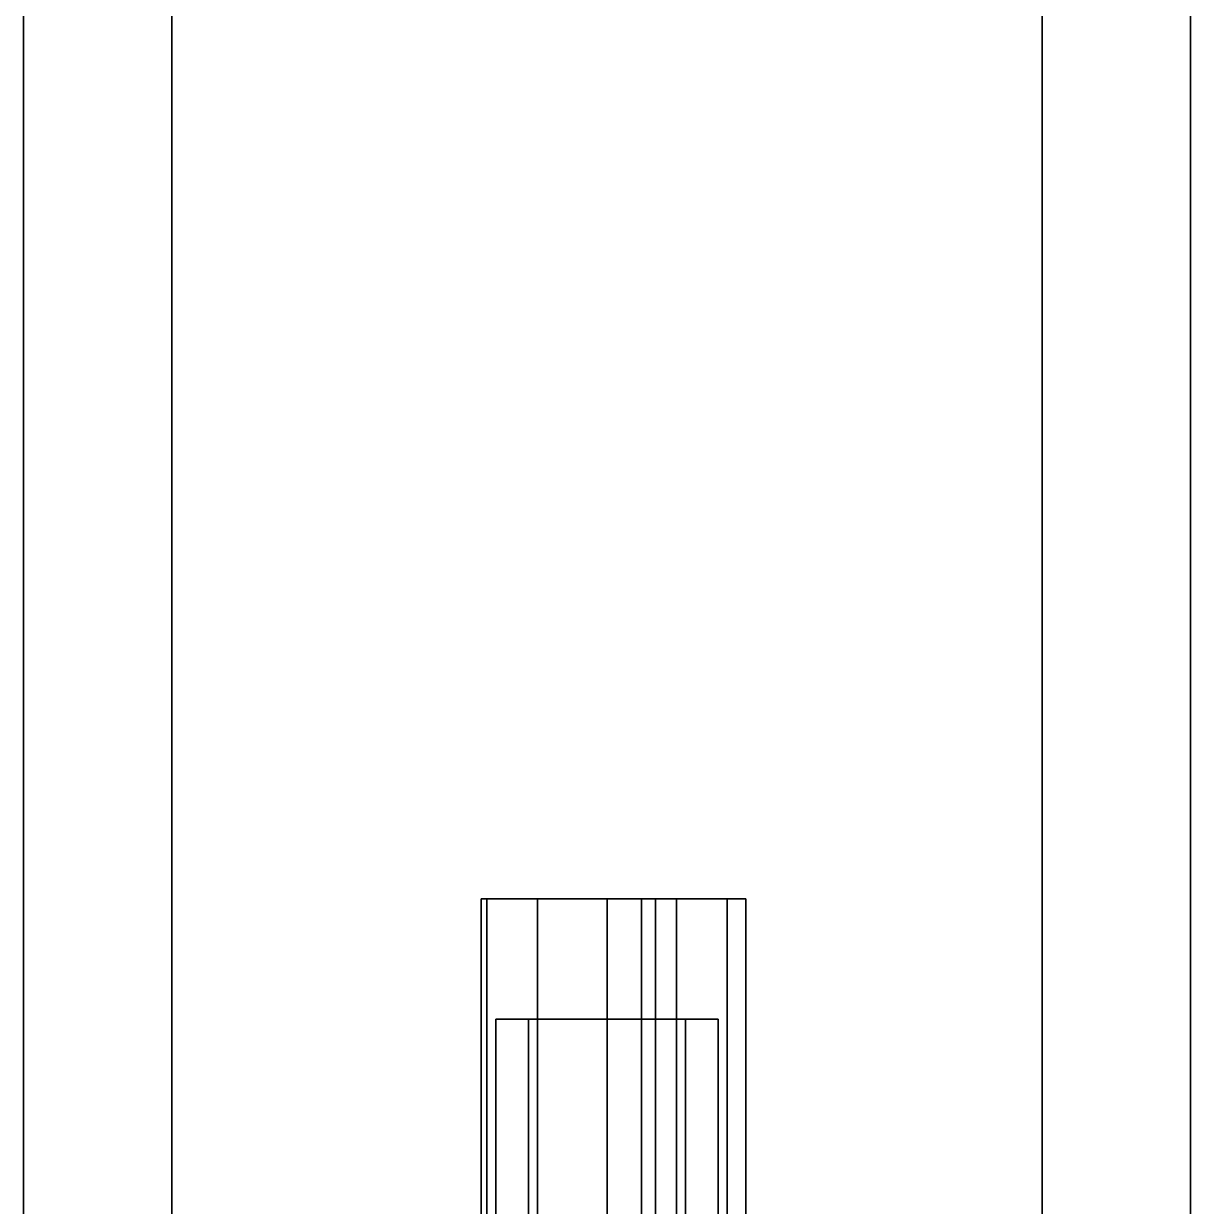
# Model space of a CAD drawing. Header units: millimetres. Extents: x -1.1 to 1.1, y -3.6 to 7.7.
# Drawn here: x -0.63 to 0.63, y 0.778 to 2.055 of the extents above; entities that cross this region are included whole.
import ezdxf

# ---------------------------------------------------------------- set-up
doc = ezdxf.new("R2010")
doc.units = ezdxf.units.MM
doc.header["$MEASUREMENT"] = 0
for name, color, linetype in [('barrel', 1, 'Continuous'), ('sleeve', 5, 'Continuous'), ('trail', 6, 'Continuous'), ('trail2', 6, 'Continuous')]:
    doc.layers.add(name, color=color, linetype=linetype)

msp = doc.modelspace()

# ---------------------------------------------------------------- linework, layer by layer
at = {"layer": 'barrel'}
for points in [[(-0.1299, 1.11, 1.645), (-0.1359, 1.11, 1.6225), (-0.1359, 0.7, 1.6225), (-0.1299, 0.61, 1.645)], [(-0.1359, 1.11, 1.5175), (-0.1299, 1.11, 1.495), (-0.1299, 0.61, 1.495), (-0.1359, 0.7, 1.5175)], [(-0.1359, 1.11, 1.6225), (0, 1.11, 1.6225), (0, 0.7, 1.6225), (-0.1359, 0.7, 1.6225)], [(0, 1.11, 1.5175), (-0.1359, 1.11, 1.5175), (-0.1359, 0.7, 1.5175), (0, 0.7, 1.5175)], [(0, 1.11, 1.6225), (-0.1359, 1.11, 1.6225), (-0.1299, 1.11, 1.645), (-0.075, 1.11, 1.6999)], [(-0.1359, 1.11, 1.5175), (0, 1.11, 1.5175), (-0.1299, 1.11, 1.495), (-0.1359, 1.11, 1.5175)], [(-0.075, 1.11, 1.6999), (-0.1299, 1.11, 1.645), (-0.1299, 0.61, 1.645), (-0.075, 0.61, 1.6999)], [(-0.1299, 1.11, 1.495), (-0.075, 1.11, 1.4401), (-0.075, 0.61, 1.4401), (-0.1299, 0.61, 1.495)], [(-0.1299, 1.11, 1.495), (0, 1.11, 1.5175), (0, 1.11, 1.42), (-0.075, 1.11, 1.4401)], [(0, 1.11, 1.72), (-0.075, 1.11, 1.6999), (-0.075, 0.61, 1.6999), (0, 0.61, 1.72)], [(-0.075, 1.11, 1.4401), (0, 1.11, 1.42), (0, 0.61, 1.42), (-0.075, 0.61, 1.4401)], [(0, 1.11, 1.6225), (0, 1.11, 1.6225), (-0.075, 1.11, 1.6999), (0, 1.11, 1.72)], [(0, 1.11, 1.6225), (0.0371, 1.11, 1.6071), (0.0371, -3.59, 1.6071), (0, -3.59, 1.6225)], [(0.0371, 1.11, 1.5329), (0, 1.11, 1.5175), (0, -3.59, 1.5175), (0.0371, -3.59, 1.5329)], [(0.075, 1.11, 1.6999), (0, 1.11, 1.72), (0, 0.61, 1.72), (0.075, 0.61, 1.6999)], [(0, 1.11, 1.42), (0.075, 1.11, 1.4401), (0.075, 0.61, 1.4401), (0, 0.61, 1.42)], [(0, 1.11, 1.5175), (0, 1.11, 1.5175), (0.075, 1.11, 1.4401), (0, 1.11, 1.42)], [(0, 1.11, 1.5175), (0.0371, 1.11, 1.5329), (0.1299, 1.11, 1.495), (0.075, 1.11, 1.4401)], [(0.0371, 1.11, 1.6071), (0, 1.11, 1.6225), (0, 1.11, 1.72), (0.075, 1.11, 1.6999)], [(0.0371, 1.11, 1.6071), (0.0525, 1.11, 1.57), (0.0525, -3.59, 1.57), (0.0371, -3.59, 1.6071)], [(0.0525, 1.11, 1.57), (0.0371, 1.11, 1.5329), (0.0371, -3.59, 1.5329), (0.0525, -3.59, 1.57)], [(0.0371, 1.11, 1.5329), (0.0525, 1.11, 1.57), (0.15, 1.11, 1.57), (0.1299, 1.11, 1.495)], [(0.0525, 1.11, 1.57), (0.0371, 1.11, 1.6071), (0.075, 1.11, 1.6999), (0.1299, 1.11, 1.645)], [(0.0525, 1.11, 1.57), (0.0525, 1.11, 1.57), (0.1299, 1.11, 1.645), (0.15, 1.11, 1.57)], [(0.1299, 1.11, 1.645), (0.075, 1.11, 1.6999), (0.075, 0.61, 1.6999), (0.1299, 0.61, 1.645)], [(0.075, 1.11, 1.4401), (0.1299, 1.11, 1.495), (0.1299, 0.61, 1.495), (0.075, 0.61, 1.4401)], [(0.15, 1.11, 1.57), (0.1299, 1.11, 1.645), (0.1299, 0.61, 1.645), (0.15, 0.61, 1.57)], [(0.1299, 1.11, 1.495), (0.15, 1.11, 1.57), (0.15, 0.61, 1.57), (0.1299, 0.61, 1.495)]]:
    msp.add_3dface(points, dxfattribs=at)
at = {"layer": 'sleeve'}
for points in [[(-0.0849, 0.98, 1.3849), (-0.12, 0.98, 1.3), (-0.12, -1.61, 1.3), (-0.0849, -1.61, 1.3849)], [(-0.12, 0.98, 1.3), (-0.0849, 0.98, 1.2151), (-0.0849, -1.61, 1.2151), (-0.12, -1.61, 1.3)], [(0, 0.98, 1.42), (-0.0849, 0.98, 1.2151), (-0.12, 0.98, 1.3), (-0.0849, 0.98, 1.3849)], [(0, 0.98, 1.42), (-0.0849, 0.98, 1.3849), (-0.0849, -1.61, 1.3849), (0, -1.61, 1.42)], [(-0.0849, 0.98, 1.2151), (0, 0.98, 1.18), (0, -1.61, 1.18), (-0.0849, -1.61, 1.2151)], [(0.0849, 0.98, 1.3849), (0, 0.98, 1.18), (-0.0849, 0.98, 1.2151), (0, 0.98, 1.42)], [(0.0849, 0.98, 1.3849), (0, 0.98, 1.42), (0, -1.61, 1.42), (0.0849, -1.61, 1.3849)], [(0, 0.98, 1.18), (0.0849, 0.98, 1.2151), (0.0849, -1.61, 1.2151), (0, -1.61, 1.18)], [(0.12, 0.98, 1.3), (0.0849, 0.98, 1.2151), (0, 0.98, 1.18), (0.0849, 0.98, 1.3849)], [(0.12, 0.98, 1.3), (0.0849, 0.98, 1.3849), (0.0849, -1.61, 1.3849), (0.12, -1.61, 1.3)], [(0.0849, 0.98, 1.2151), (0.12, 0.98, 1.3), (0.12, -1.61, 1.3), (0.0849, -1.61, 1.2151)]]:
    msp.add_3dface(points, dxfattribs=at)
at = {"layer": 'trail'}
for points in [[(-0.63, 3.67, 0.05), (-0.63, 0.44, 0.67), (-0.63, 0.44, 0.97), (-0.63, 3.67, 0.23)], [(-0.47, 3.67, 0.05), (-0.47, 0.44, 0.67), (-0.63, 0.44, 0.67), (-0.63, 3.67, 0.05)], [(-0.63, 3.67, 0.23), (-0.63, 0.44, 0.97), (-0.47, 0.44, 0.97), (-0.47, 3.67, 0.23)], [(-0.47, 0.44, 0.97), (-0.47, 0.44, 0.67), (-0.47, 3.67, 0.05), (-0.47, 3.67, 0.23)]]:
    msp.add_3dface(points, dxfattribs=at)
at = {"layer": 'trail2'}
for points in [[(0.47, 0.44, 0.97), (0.47, 0.44, 0.67), (0.47, 3.67, 0.05), (0.47, 3.67, 0.23)], [(0.63, 3.67, 0.23), (0.63, 0.44, 0.97), (0.47, 0.44, 0.97), (0.47, 3.67, 0.23)], [(0.47, 3.67, 0.05), (0.47, 0.44, 0.67), (0.63, 0.44, 0.67), (0.63, 3.67, 0.05)], [(0.63, 3.67, 0.05), (0.63, 0.44, 0.67), (0.63, 0.44, 0.97), (0.63, 3.67, 0.23)]]:
    msp.add_3dface(points, dxfattribs=at)

doc.saveas('drawing.dxf')
